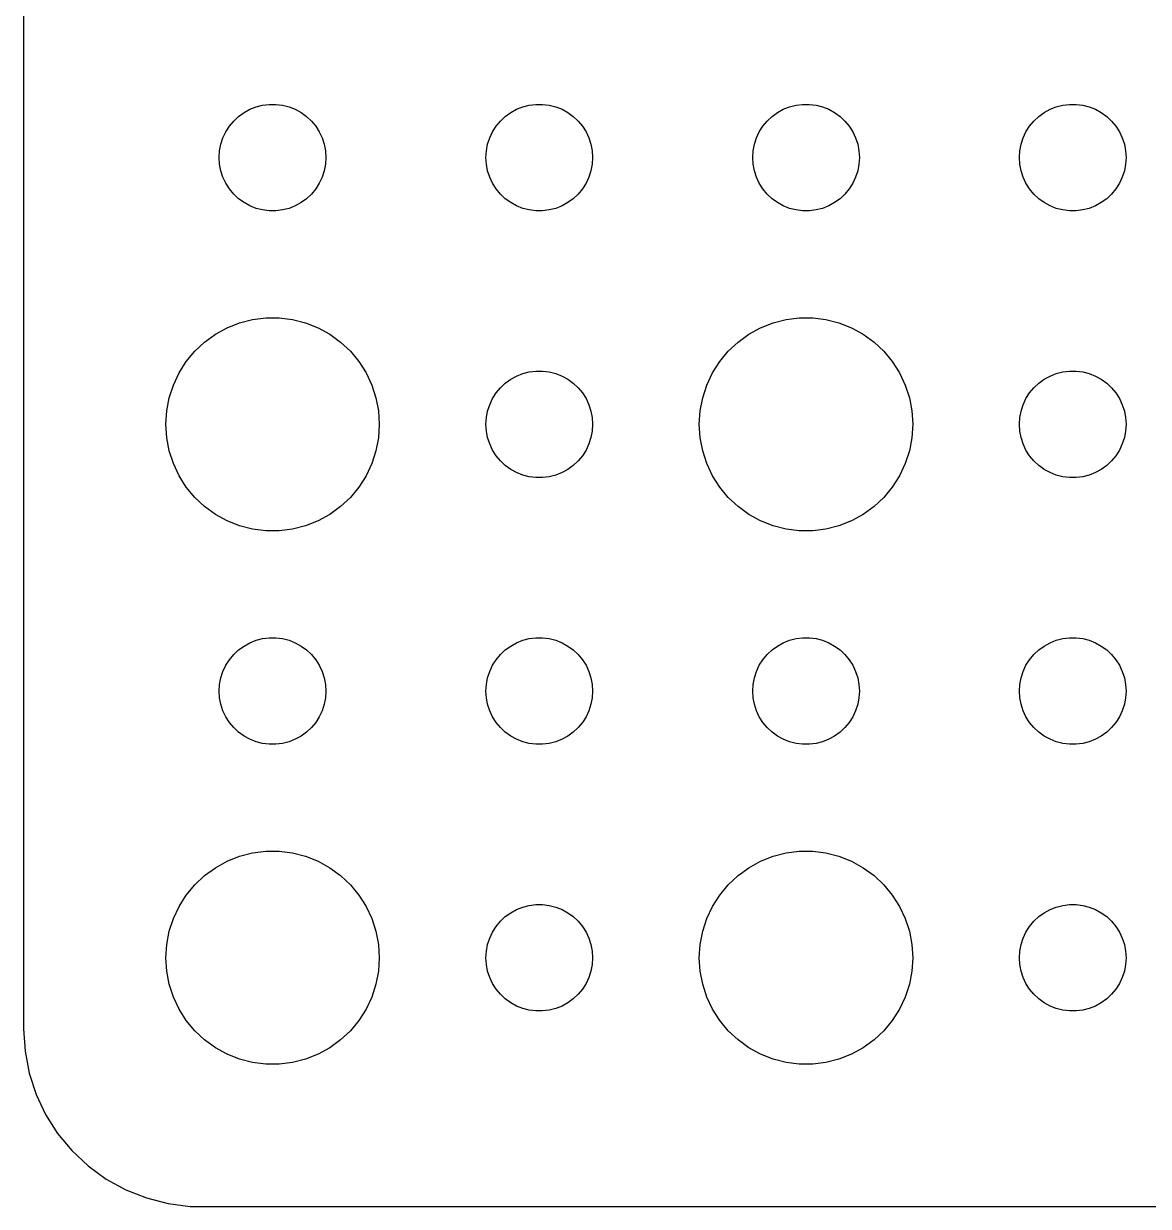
# Model space of a CAD drawing. Header units: metres. Extents: x -67 to 67, y 131 to 289.
# Drawn here: x -67 to -35.37, y 131.01 to 164.27 of the extents above; entities that cross this region are included whole.
import ezdxf

# ---------------------------------------------------------------- set-up
doc = ezdxf.new("R2010")
doc.units = ezdxf.units.M

msp = doc.modelspace()

# ---------------------------------------------------------------- linework, layer by layer
for p, q in [((-67, 200), (-67, 136)), ((-60.4635, 161.927), (-60.2811, 161.973)), ((-60.2811, 161.973), (-60.0942, 161.997)), ((-60.0942, 161.997), (-59.9058, 161.997)), ((-59.9058, 161.997), (-59.7189, 161.973)), ((-59.7189, 161.973), (-59.5365, 161.927)), ((-52.9635, 161.927), (-52.7811, 161.973)), ((-52.7811, 161.973), (-52.5942, 161.997)), ((-52.5942, 161.997), (-52.4058, 161.997)), ((-52.4058, 161.997), (-52.2189, 161.973)), ((-52.2189, 161.973), (-52.0365, 161.927)), ((-45.4635, 161.927), (-45.2811, 161.973)), ((-45.2811, 161.973), (-45.0942, 161.997)), ((-45.0942, 161.997), (-44.9058, 161.997)), ((-44.9058, 161.997), (-44.7189, 161.973)), ((-44.7189, 161.973), (-44.5365, 161.927)), ((-37.9635, 161.927), (-37.7811, 161.973)), ((-37.7811, 161.973), (-37.5942, 161.997)), ((-37.5942, 161.997), (-37.4058, 161.997)), ((-37.4058, 161.997), (-37.2189, 161.973)), ((-37.2189, 161.973), (-37.0365, 161.927)), ((-61.0934, 161.527), (-60.9561, 161.656)), ((-60.9561, 161.656), (-60.8037, 161.766)), ((-60.8037, 161.766), (-60.6387, 161.857)), ((-60.6387, 161.857), (-60.4635, 161.927)), ((-59.5365, 161.927), (-59.3613, 161.857)), ((-59.3613, 161.857), (-59.1963, 161.766)), ((-59.1963, 161.766), (-59.0439, 161.656)), ((-59.0439, 161.656), (-58.9065, 161.527)), ((-53.5934, 161.527), (-53.4561, 161.656)), ((-53.4561, 161.656), (-53.3037, 161.766)), ((-53.3037, 161.766), (-53.1387, 161.857)), ((-53.1387, 161.857), (-52.9635, 161.927)), ((-52.0365, 161.927), (-51.8613, 161.857)), ((-51.8613, 161.857), (-51.6963, 161.766)), ((-51.6963, 161.766), (-51.5439, 161.656)), ((-51.5439, 161.656), (-51.4065, 161.527)), ((-46.0934, 161.527), (-45.9561, 161.656)), ((-45.9561, 161.656), (-45.8037, 161.766)), ((-45.8037, 161.766), (-45.6387, 161.857)), ((-45.6387, 161.857), (-45.4635, 161.927)), ((-44.5365, 161.927), (-44.3613, 161.857)), ((-44.3613, 161.857), (-44.1963, 161.766)), ((-44.1963, 161.766), (-44.0439, 161.656)), ((-44.0439, 161.656), (-43.9065, 161.527)), ((-38.5934, 161.527), (-38.4561, 161.656)), ((-38.4561, 161.656), (-38.3037, 161.766)), ((-38.3037, 161.766), (-38.1387, 161.857)), ((-38.1387, 161.857), (-37.9635, 161.927)), ((-37.0365, 161.927), (-36.8613, 161.857)), ((-36.8613, 161.857), (-36.6963, 161.766)), ((-36.6963, 161.766), (-36.5439, 161.656)), ((-36.5439, 161.656), (-36.4065, 161.527)), ((-61.3145, 161.223), (-61.2135, 161.382)), ((-61.2135, 161.382), (-61.0934, 161.527)), ((-58.9065, 161.527), (-58.7865, 161.382)), ((-58.7865, 161.382), (-58.6855, 161.223)), ((-53.8145, 161.223), (-53.7135, 161.382)), ((-53.7135, 161.382), (-53.5934, 161.527)), ((-51.4065, 161.527), (-51.2865, 161.382)), ((-51.2865, 161.382), (-51.1855, 161.223)), ((-46.3145, 161.223), (-46.2135, 161.382)), ((-46.2135, 161.382), (-46.0934, 161.527)), ((-43.9065, 161.527), (-43.7865, 161.382)), ((-43.7865, 161.382), (-43.6855, 161.223)), ((-38.8145, 161.223), (-38.7135, 161.382)), ((-38.7135, 161.382), (-38.5934, 161.527)), ((-36.4065, 161.527), (-36.2865, 161.382)), ((-36.2865, 161.382), (-36.1855, 161.223)), ((-61.4529, 160.873), (-61.3947, 161.052)), ((-61.3947, 161.052), (-61.3145, 161.223)), ((-58.6855, 161.223), (-58.6053, 161.052)), ((-58.6053, 161.052), (-58.5471, 160.873)), ((-53.9529, 160.873), (-53.8947, 161.052)), ((-53.8947, 161.052), (-53.8145, 161.223)), ((-51.1855, 161.223), (-51.1053, 161.052)), ((-51.1053, 161.052), (-51.0471, 160.873)), ((-46.4529, 160.873), (-46.3947, 161.052)), ((-46.3947, 161.052), (-46.3145, 161.223)), ((-43.6855, 161.223), (-43.6053, 161.052)), ((-43.6053, 161.052), (-43.5471, 160.873)), ((-38.9529, 160.873), (-38.8947, 161.052)), ((-38.8947, 161.052), (-38.8145, 161.223)), ((-36.1855, 161.223), (-36.1053, 161.052)), ((-36.1053, 161.052), (-36.0471, 160.873)), ((-61.5, 160.5), (-61.4882, 160.688)), ((-61.4882, 160.688), (-61.4529, 160.873)), ((-58.5471, 160.873), (-58.5118, 160.688)), ((-58.5118, 160.688), (-58.5, 160.5)), ((-54, 160.5), (-53.9882, 160.688)), ((-53.9882, 160.688), (-53.9529, 160.873)), ((-51.0471, 160.873), (-51.0118, 160.688)), ((-51.0118, 160.688), (-51, 160.5)), ((-46.5, 160.5), (-46.4882, 160.688)), ((-46.4882, 160.688), (-46.4529, 160.873)), ((-43.5471, 160.873), (-43.5118, 160.688)), ((-43.5118, 160.688), (-43.5, 160.5)), ((-39, 160.5), (-38.9882, 160.688)), ((-38.9882, 160.688), (-38.9529, 160.873)), ((-36.0471, 160.873), (-36.0118, 160.688)), ((-36.0118, 160.688), (-36, 160.5)), ((-61.4882, 160.312), (-61.5, 160.5)), ((-61.4529, 160.127), (-61.4882, 160.312)), ((-58.5118, 160.312), (-58.5471, 160.127)), ((-58.5, 160.5), (-58.5118, 160.312)), ((-53.9882, 160.312), (-54, 160.5)), ((-53.9529, 160.127), (-53.9882, 160.312)), ((-51.0118, 160.312), (-51.0471, 160.127)), ((-51, 160.5), (-51.0118, 160.312)), ((-46.4882, 160.312), (-46.5, 160.5)), ((-46.4529, 160.127), (-46.4882, 160.312)), ((-43.5118, 160.312), (-43.5471, 160.127)), ((-43.5, 160.5), (-43.5118, 160.312)), ((-38.9882, 160.312), (-39, 160.5)), ((-38.9529, 160.127), (-38.9882, 160.312)), ((-36.0118, 160.312), (-36.0471, 160.127)), ((-36, 160.5), (-36.0118, 160.312)), ((-61.3947, 159.948), (-61.4529, 160.127)), ((-58.5471, 160.127), (-58.6053, 159.948)), ((-53.8947, 159.948), (-53.9529, 160.127)), ((-51.0471, 160.127), (-51.1053, 159.948)), ((-46.3947, 159.948), (-46.4529, 160.127)), ((-43.5471, 160.127), (-43.6053, 159.948)), ((-38.8947, 159.948), (-38.9529, 160.127)), ((-36.0471, 160.127), (-36.1053, 159.948)), ((-61.3145, 159.777), (-61.3947, 159.948)), ((-61.2135, 159.618), (-61.3145, 159.777)), ((-58.6855, 159.777), (-58.7865, 159.618)), ((-58.6053, 159.948), (-58.6855, 159.777)), ((-53.8145, 159.777), (-53.8947, 159.948)), ((-53.7135, 159.618), (-53.8145, 159.777)), ((-51.1855, 159.777), (-51.2865, 159.618)), ((-51.1053, 159.948), (-51.1855, 159.777)), ((-46.3145, 159.777), (-46.3947, 159.948)), ((-46.2135, 159.618), (-46.3145, 159.777)), ((-43.6855, 159.777), (-43.7865, 159.618)), ((-43.6053, 159.948), (-43.6855, 159.777)), ((-38.8145, 159.777), (-38.8947, 159.948)), ((-38.7135, 159.618), (-38.8145, 159.777)), ((-36.1855, 159.777), (-36.2865, 159.618)), ((-36.1053, 159.948), (-36.1855, 159.777)), ((-61.0934, 159.473), (-61.2135, 159.618)), ((-60.9561, 159.344), (-61.0934, 159.473)), ((-60.8037, 159.234), (-60.9561, 159.344)), ((-59.0439, 159.344), (-59.1963, 159.234)), ((-58.9065, 159.473), (-59.0439, 159.344)), ((-58.7865, 159.618), (-58.9065, 159.473)), ((-53.5934, 159.473), (-53.7135, 159.618)), ((-53.4561, 159.344), (-53.5934, 159.473)), ((-53.3037, 159.234), (-53.4561, 159.344)), ((-51.5439, 159.344), (-51.6963, 159.234)), ((-51.4065, 159.473), (-51.5439, 159.344)), ((-51.2865, 159.618), (-51.4065, 159.473)), ((-46.0934, 159.473), (-46.2135, 159.618)), ((-45.9561, 159.344), (-46.0934, 159.473)), ((-45.8037, 159.234), (-45.9561, 159.344)), ((-44.0439, 159.344), (-44.1963, 159.234)), ((-43.9065, 159.473), (-44.0439, 159.344)), ((-43.7865, 159.618), (-43.9065, 159.473)), ((-38.5934, 159.473), (-38.7135, 159.618)), ((-38.4561, 159.344), (-38.5934, 159.473)), ((-38.3037, 159.234), (-38.4561, 159.344)), ((-36.5439, 159.344), (-36.6963, 159.234)), ((-36.4065, 159.473), (-36.5439, 159.344)), ((-36.2865, 159.618), (-36.4065, 159.473)), ((-60.6387, 159.143), (-60.8037, 159.234)), ((-60.4635, 159.073), (-60.6387, 159.143)), ((-60.2811, 159.027), (-60.4635, 159.073)), ((-60.0942, 159.003), (-60.2811, 159.027)), ((-59.9058, 159.003), (-60.0942, 159.003)), ((-59.7189, 159.027), (-59.9058, 159.003)), ((-59.5365, 159.073), (-59.7189, 159.027)), ((-59.3613, 159.143), (-59.5365, 159.073)), ((-59.1963, 159.234), (-59.3613, 159.143)), ((-53.1387, 159.143), (-53.3037, 159.234)), ((-52.9635, 159.073), (-53.1387, 159.143)), ((-52.7811, 159.027), (-52.9635, 159.073)), ((-52.5942, 159.003), (-52.7811, 159.027)), ((-52.4058, 159.003), (-52.5942, 159.003)), ((-52.2189, 159.027), (-52.4058, 159.003)), ((-52.0365, 159.073), (-52.2189, 159.027)), ((-51.8613, 159.143), (-52.0365, 159.073)), ((-51.6963, 159.234), (-51.8613, 159.143)), ((-45.6387, 159.143), (-45.8037, 159.234)), ((-45.4635, 159.073), (-45.6387, 159.143)), ((-45.2811, 159.027), (-45.4635, 159.073)), ((-45.0942, 159.003), (-45.2811, 159.027)), ((-44.9058, 159.003), (-45.0942, 159.003)), ((-44.7189, 159.027), (-44.9058, 159.003)), ((-44.5365, 159.073), (-44.7189, 159.027)), ((-44.3613, 159.143), (-44.5365, 159.073)), ((-44.1963, 159.234), (-44.3613, 159.143)), ((-38.1387, 159.143), (-38.3037, 159.234)), ((-37.9635, 159.073), (-38.1387, 159.143)), ((-37.7811, 159.027), (-37.9635, 159.073)), ((-37.5942, 159.003), (-37.7811, 159.027)), ((-37.4058, 159.003), (-37.5942, 159.003)), ((-37.2189, 159.027), (-37.4058, 159.003)), ((-37.0365, 159.073), (-37.2189, 159.027)), ((-36.8613, 159.143), (-37.0365, 159.073)), ((-36.6963, 159.234), (-36.8613, 159.143)), ((-60.5621, 155.947), (-60.1884, 155.994)), ((-60.1884, 155.994), (-59.8116, 155.994)), ((-59.8116, 155.994), (-59.4379, 155.947)), ((-45.5621, 155.947), (-45.1884, 155.994)), ((-45.1884, 155.994), (-44.8116, 155.994)), ((-44.8116, 155.994), (-44.4379, 155.947)), ((-61.6075, 155.533), (-61.2773, 155.714)), ((-61.2773, 155.714), (-60.927, 155.853)), ((-60.927, 155.853), (-60.5621, 155.947)), ((-59.4379, 155.947), (-59.0729, 155.853)), ((-59.0729, 155.853), (-58.7227, 155.714)), ((-58.7227, 155.714), (-58.3925, 155.533)), ((-46.6075, 155.533), (-46.2773, 155.714)), ((-46.2773, 155.714), (-45.927, 155.853)), ((-45.927, 155.853), (-45.5621, 155.947)), ((-44.4379, 155.947), (-44.0729, 155.853)), ((-44.0729, 155.853), (-43.7227, 155.714)), ((-43.7227, 155.714), (-43.3925, 155.533)), ((-62.1869, 155.054), (-61.9123, 155.312)), ((-61.9123, 155.312), (-61.6075, 155.533)), ((-58.3925, 155.533), (-58.0877, 155.312)), ((-58.0877, 155.312), (-57.8131, 155.054)), ((-47.1869, 155.054), (-46.9123, 155.312)), ((-46.9123, 155.312), (-46.6075, 155.533)), ((-43.3925, 155.533), (-43.0877, 155.312)), ((-43.0877, 155.312), (-42.8131, 155.054)), ((-62.427, 154.763), (-62.1869, 155.054)), ((-57.8131, 155.054), (-57.5729, 154.763)), ((-47.427, 154.763), (-47.1869, 155.054)), ((-42.8131, 155.054), (-42.5729, 154.763)), ((-62.6289, 154.445), (-62.427, 154.763)), ((-57.5729, 154.763), (-57.3711, 154.445)), ((-47.6289, 154.445), (-47.427, 154.763)), ((-42.5729, 154.763), (-42.3711, 154.445)), ((-62.7893, 154.104), (-62.6289, 154.445)), ((-57.3711, 154.445), (-57.2107, 154.104)), ((-53.3037, 154.266), (-53.1387, 154.357)), ((-53.1387, 154.357), (-52.9635, 154.427)), ((-52.9635, 154.427), (-52.7811, 154.473)), ((-52.7811, 154.473), (-52.5942, 154.497)), ((-52.5942, 154.497), (-52.4058, 154.497)), ((-52.4058, 154.497), (-52.2189, 154.473)), ((-52.2189, 154.473), (-52.0365, 154.427)), ((-52.0365, 154.427), (-51.8613, 154.357)), ((-51.8613, 154.357), (-51.6963, 154.266)), ((-47.7893, 154.104), (-47.6289, 154.445)), ((-42.3711, 154.445), (-42.2107, 154.104)), ((-38.3037, 154.266), (-38.1387, 154.357)), ((-38.1387, 154.357), (-37.9635, 154.427)), ((-37.9635, 154.427), (-37.7811, 154.473)), ((-37.7811, 154.473), (-37.5942, 154.497)), ((-37.5942, 154.497), (-37.4058, 154.497)), ((-37.4058, 154.497), (-37.2189, 154.473)), ((-37.2189, 154.473), (-37.0365, 154.427)), ((-37.0365, 154.427), (-36.8613, 154.357)), ((-36.8613, 154.357), (-36.6963, 154.266)), ((-62.9057, 153.746), (-62.7893, 154.104)), ((-57.2107, 154.104), (-57.0942, 153.746)), ((-53.7135, 153.882), (-53.5934, 154.027)), ((-53.5934, 154.027), (-53.4561, 154.156)), ((-53.4561, 154.156), (-53.3037, 154.266)), ((-51.6963, 154.266), (-51.5439, 154.156)), ((-51.5439, 154.156), (-51.4065, 154.027)), ((-51.4065, 154.027), (-51.2865, 153.882)), ((-47.9057, 153.746), (-47.7893, 154.104)), ((-42.2107, 154.104), (-42.0942, 153.746)), ((-38.7135, 153.882), (-38.5934, 154.027)), ((-38.5934, 154.027), (-38.4561, 154.156)), ((-38.4561, 154.156), (-38.3037, 154.266)), ((-36.6963, 154.266), (-36.5439, 154.156)), ((-36.5439, 154.156), (-36.4065, 154.027)), ((-36.4065, 154.027), (-36.2865, 153.882)), ((-62.9763, 153.376), (-62.9057, 153.746)), ((-57.0942, 153.746), (-57.0237, 153.376)), ((-53.8947, 153.552), (-53.8145, 153.723)), ((-53.8145, 153.723), (-53.7135, 153.882)), ((-51.2865, 153.882), (-51.1855, 153.723)), ((-51.1855, 153.723), (-51.1053, 153.552)), ((-47.9763, 153.376), (-47.9057, 153.746)), ((-42.0942, 153.746), (-42.0237, 153.376)), ((-38.8947, 153.552), (-38.8145, 153.723)), ((-38.8145, 153.723), (-38.7135, 153.882)), ((-36.2865, 153.882), (-36.1855, 153.723)), ((-36.1855, 153.723), (-36.1053, 153.552)), ((-63, 153), (-62.9763, 153.376)), ((-57.0237, 153.376), (-57, 153)), ((-53.9882, 153.188), (-53.9529, 153.373)), ((-53.9529, 153.373), (-53.8947, 153.552)), ((-51.1053, 153.552), (-51.0471, 153.373)), ((-51.0471, 153.373), (-51.0118, 153.188)), ((-48, 153), (-47.9763, 153.376)), ((-42.0237, 153.376), (-42, 153)), ((-38.9882, 153.188), (-38.9529, 153.373)), ((-38.9529, 153.373), (-38.8947, 153.552)), ((-36.1053, 153.552), (-36.0471, 153.373)), ((-36.0471, 153.373), (-36.0118, 153.188)), ((-62.9763, 152.624), (-63, 153)), ((-57, 153), (-57.0237, 152.624)), ((-54, 153), (-53.9882, 153.188)), ((-53.9882, 152.812), (-54, 153)), ((-51.0118, 153.188), (-51, 153)), ((-51, 153), (-51.0118, 152.812)), ((-47.9763, 152.624), (-48, 153)), ((-42, 153), (-42.0237, 152.624)), ((-39, 153), (-38.9882, 153.188)), ((-38.9882, 152.812), (-39, 153)), ((-36.0118, 153.188), (-36, 153)), ((-36, 153), (-36.0118, 152.812)), ((-53.9529, 152.627), (-53.9882, 152.812)), ((-51.0118, 152.812), (-51.0471, 152.627)), ((-38.9529, 152.627), (-38.9882, 152.812)), ((-36.0118, 152.812), (-36.0471, 152.627)), ((-62.9057, 152.254), (-62.9763, 152.624)), ((-57.0237, 152.624), (-57.0942, 152.254)), ((-53.8947, 152.448), (-53.9529, 152.627)), ((-53.8145, 152.277), (-53.8947, 152.448)), ((-51.1053, 152.448), (-51.1855, 152.277)), ((-51.0471, 152.627), (-51.1053, 152.448)), ((-47.9057, 152.254), (-47.9763, 152.624)), ((-42.0237, 152.624), (-42.0942, 152.254)), ((-38.8947, 152.448), (-38.9529, 152.627)), ((-38.8145, 152.277), (-38.8947, 152.448)), ((-36.1053, 152.448), (-36.1855, 152.277)), ((-36.0471, 152.627), (-36.1053, 152.448)), ((-62.7893, 151.896), (-62.9057, 152.254)), ((-57.0942, 152.254), (-57.2107, 151.896)), ((-53.7135, 152.118), (-53.8145, 152.277)), ((-53.5934, 151.973), (-53.7135, 152.118)), ((-51.2865, 152.118), (-51.4065, 151.973)), ((-51.1855, 152.277), (-51.2865, 152.118)), ((-47.7893, 151.896), (-47.9057, 152.254)), ((-42.0942, 152.254), (-42.2107, 151.896)), ((-38.7135, 152.118), (-38.8145, 152.277)), ((-38.5934, 151.973), (-38.7135, 152.118)), ((-36.2865, 152.118), (-36.4065, 151.973)), ((-36.1855, 152.277), (-36.2865, 152.118)), ((-62.6289, 151.555), (-62.7893, 151.896)), ((-57.2107, 151.896), (-57.3711, 151.555)), ((-53.4561, 151.844), (-53.5934, 151.973)), ((-53.3037, 151.734), (-53.4561, 151.844)), ((-53.1387, 151.643), (-53.3037, 151.734)), ((-51.6963, 151.734), (-51.8613, 151.643)), ((-51.5439, 151.844), (-51.6963, 151.734)), ((-51.4065, 151.973), (-51.5439, 151.844)), ((-47.6289, 151.555), (-47.7893, 151.896)), ((-42.2107, 151.896), (-42.3711, 151.555)), ((-38.4561, 151.844), (-38.5934, 151.973)), ((-38.3037, 151.734), (-38.4561, 151.844)), ((-38.1387, 151.643), (-38.3037, 151.734)), ((-36.6963, 151.734), (-36.8613, 151.643)), ((-36.5439, 151.844), (-36.6963, 151.734)), ((-36.4065, 151.973), (-36.5439, 151.844)), ((-62.427, 151.237), (-62.6289, 151.555)), ((-57.3711, 151.555), (-57.5729, 151.237)), ((-52.9635, 151.573), (-53.1387, 151.643)), ((-52.7811, 151.527), (-52.9635, 151.573)), ((-52.5942, 151.503), (-52.7811, 151.527)), ((-52.4058, 151.503), (-52.5942, 151.503)), ((-52.2189, 151.527), (-52.4058, 151.503)), ((-52.0365, 151.573), (-52.2189, 151.527)), ((-51.8613, 151.643), (-52.0365, 151.573)), ((-47.427, 151.237), (-47.6289, 151.555)), ((-42.3711, 151.555), (-42.5729, 151.237)), ((-37.9635, 151.573), (-38.1387, 151.643)), ((-37.7811, 151.527), (-37.9635, 151.573)), ((-37.5942, 151.503), (-37.7811, 151.527)), ((-37.4058, 151.503), (-37.5942, 151.503)), ((-37.2189, 151.527), (-37.4058, 151.503)), ((-37.0365, 151.573), (-37.2189, 151.527)), ((-36.8613, 151.643), (-37.0365, 151.573)), ((-62.1869, 150.946), (-62.427, 151.237)), ((-57.5729, 151.237), (-57.8131, 150.946)), ((-47.1869, 150.946), (-47.427, 151.237)), ((-42.5729, 151.237), (-42.8131, 150.946)), ((-61.9123, 150.688), (-62.1869, 150.946)), ((-61.6075, 150.467), (-61.9123, 150.688)), ((-58.0877, 150.688), (-58.3925, 150.467)), ((-57.8131, 150.946), (-58.0877, 150.688)), ((-46.9123, 150.688), (-47.1869, 150.946)), ((-46.6075, 150.467), (-46.9123, 150.688)), ((-43.0877, 150.688), (-43.3925, 150.467)), ((-42.8131, 150.946), (-43.0877, 150.688)), ((-61.2773, 150.286), (-61.6075, 150.467)), ((-58.3925, 150.467), (-58.7227, 150.286)), ((-46.2773, 150.286), (-46.6075, 150.467)), ((-43.3925, 150.467), (-43.7227, 150.286)), ((-60.927, 150.147), (-61.2773, 150.286)), ((-60.5621, 150.053), (-60.927, 150.147)), ((-60.1884, 150.006), (-60.5621, 150.053)), ((-59.8116, 150.006), (-60.1884, 150.006)), ((-59.4379, 150.053), (-59.8116, 150.006)), ((-59.0729, 150.147), (-59.4379, 150.053)), ((-58.7227, 150.286), (-59.0729, 150.147)), ((-45.927, 150.147), (-46.2773, 150.286)), ((-45.5621, 150.053), (-45.927, 150.147)), ((-45.1884, 150.006), (-45.5621, 150.053)), ((-44.8116, 150.006), (-45.1884, 150.006)), ((-44.4379, 150.053), (-44.8116, 150.006)), ((-44.0729, 150.147), (-44.4379, 150.053)), ((-43.7227, 150.286), (-44.0729, 150.147)), ((-60.2811, 146.973), (-60.0942, 146.997)), ((-60.0942, 146.997), (-59.9058, 146.997)), ((-59.9058, 146.997), (-59.7189, 146.973)), ((-52.7811, 146.973), (-52.5942, 146.997)), ((-52.5942, 146.997), (-52.4058, 146.997)), ((-52.4058, 146.997), (-52.2189, 146.973)), ((-45.2811, 146.973), (-45.0942, 146.997)), ((-45.0942, 146.997), (-44.9058, 146.997)), ((-44.9058, 146.997), (-44.7189, 146.973)), ((-37.7811, 146.973), (-37.5942, 146.997)), ((-37.5942, 146.997), (-37.4058, 146.997)), ((-37.4058, 146.997), (-37.2189, 146.973)), ((-60.9561, 146.656), (-60.8037, 146.766)), ((-60.8037, 146.766), (-60.6387, 146.857)), ((-60.6387, 146.857), (-60.4635, 146.927)), ((-60.4635, 146.927), (-60.2811, 146.973)), ((-59.7189, 146.973), (-59.5365, 146.927)), ((-59.5365, 146.927), (-59.3613, 146.857)), ((-59.3613, 146.857), (-59.1963, 146.766)), ((-59.1963, 146.766), (-59.0439, 146.656)), ((-53.4561, 146.656), (-53.3037, 146.766)), ((-53.3037, 146.766), (-53.1387, 146.857)), ((-53.1387, 146.857), (-52.9635, 146.927)), ((-52.9635, 146.927), (-52.7811, 146.973)), ((-52.2189, 146.973), (-52.0365, 146.927)), ((-52.0365, 146.927), (-51.8613, 146.857)), ((-51.8613, 146.857), (-51.6963, 146.766)), ((-51.6963, 146.766), (-51.5439, 146.656)), ((-45.9561, 146.656), (-45.8037, 146.766)), ((-45.8037, 146.766), (-45.6387, 146.857)), ((-45.6387, 146.857), (-45.4635, 146.927)), ((-45.4635, 146.927), (-45.2811, 146.973)), ((-44.7189, 146.973), (-44.5365, 146.927)), ((-44.5365, 146.927), (-44.3613, 146.857)), ((-44.3613, 146.857), (-44.1963, 146.766)), ((-44.1963, 146.766), (-44.0439, 146.656)), ((-38.4561, 146.656), (-38.3037, 146.766)), ((-38.3037, 146.766), (-38.1387, 146.857)), ((-38.1387, 146.857), (-37.9635, 146.927)), ((-37.9635, 146.927), (-37.7811, 146.973)), ((-37.2189, 146.973), (-37.0365, 146.927)), ((-37.0365, 146.927), (-36.8613, 146.857)), ((-36.8613, 146.857), (-36.6963, 146.766)), ((-36.6963, 146.766), (-36.5439, 146.656)), ((-61.3145, 146.223), (-61.2135, 146.382)), ((-61.2135, 146.382), (-61.0934, 146.527)), ((-61.0934, 146.527), (-60.9561, 146.656)), ((-59.0439, 146.656), (-58.9065, 146.527)), ((-58.9065, 146.527), (-58.7865, 146.382)), ((-58.7865, 146.382), (-58.6855, 146.223)), ((-53.8145, 146.223), (-53.7135, 146.382)), ((-53.7135, 146.382), (-53.5934, 146.527)), ((-53.5934, 146.527), (-53.4561, 146.656)), ((-51.5439, 146.656), (-51.4065, 146.527)), ((-51.4065, 146.527), (-51.2865, 146.382)), ((-51.2865, 146.382), (-51.1855, 146.223)), ((-46.3145, 146.223), (-46.2135, 146.382)), ((-46.2135, 146.382), (-46.0934, 146.527)), ((-46.0934, 146.527), (-45.9561, 146.656)), ((-44.0439, 146.656), (-43.9065, 146.527)), ((-43.9065, 146.527), (-43.7865, 146.382)), ((-43.7865, 146.382), (-43.6855, 146.223)), ((-38.8145, 146.223), (-38.7135, 146.382)), ((-38.7135, 146.382), (-38.5934, 146.527)), ((-38.5934, 146.527), (-38.4561, 146.656)), ((-36.5439, 146.656), (-36.4065, 146.527)), ((-36.4065, 146.527), (-36.2865, 146.382)), ((-36.2865, 146.382), (-36.1855, 146.223)), ((-61.4529, 145.873), (-61.3947, 146.052)), ((-61.3947, 146.052), (-61.3145, 146.223)), ((-58.6855, 146.223), (-58.6053, 146.052)), ((-58.6053, 146.052), (-58.5471, 145.873)), ((-53.9529, 145.873), (-53.8947, 146.052)), ((-53.8947, 146.052), (-53.8145, 146.223)), ((-51.1855, 146.223), (-51.1053, 146.052)), ((-51.1053, 146.052), (-51.0471, 145.873)), ((-46.4529, 145.873), (-46.3947, 146.052)), ((-46.3947, 146.052), (-46.3145, 146.223)), ((-43.6855, 146.223), (-43.6053, 146.052)), ((-43.6053, 146.052), (-43.5471, 145.873)), ((-38.9529, 145.873), (-38.8947, 146.052)), ((-38.8947, 146.052), (-38.8145, 146.223)), ((-36.1855, 146.223), (-36.1053, 146.052)), ((-36.1053, 146.052), (-36.0471, 145.873)), ((-61.5, 145.5), (-61.4882, 145.688)), ((-61.4882, 145.688), (-61.4529, 145.873)), ((-58.5471, 145.873), (-58.5118, 145.688)), ((-58.5118, 145.688), (-58.5, 145.5)), ((-54, 145.5), (-53.9882, 145.688)), ((-53.9882, 145.688), (-53.9529, 145.873)), ((-51.0471, 145.873), (-51.0118, 145.688)), ((-51.0118, 145.688), (-51, 145.5)), ((-46.5, 145.5), (-46.4882, 145.688)), ((-46.4882, 145.688), (-46.4529, 145.873)), ((-43.5471, 145.873), (-43.5118, 145.688)), ((-43.5118, 145.688), (-43.5, 145.5)), ((-39, 145.5), (-38.9882, 145.688)), ((-38.9882, 145.688), (-38.9529, 145.873)), ((-36.0471, 145.873), (-36.0118, 145.688)), ((-36.0118, 145.688), (-36, 145.5)), ((-61.4882, 145.312), (-61.5, 145.5)), ((-58.5, 145.5), (-58.5118, 145.312)), ((-53.9882, 145.312), (-54, 145.5)), ((-51, 145.5), (-51.0118, 145.312)), ((-46.4882, 145.312), (-46.5, 145.5)), ((-43.5, 145.5), (-43.5118, 145.312)), ((-38.9882, 145.312), (-39, 145.5)), ((-36, 145.5), (-36.0118, 145.312)), ((-61.4529, 145.127), (-61.4882, 145.312)), ((-61.3947, 144.948), (-61.4529, 145.127)), ((-58.5471, 145.127), (-58.6053, 144.948)), ((-58.5118, 145.312), (-58.5471, 145.127)), ((-53.9529, 145.127), (-53.9882, 145.312)), ((-53.8947, 144.948), (-53.9529, 145.127)), ((-51.0471, 145.127), (-51.1053, 144.948)), ((-51.0118, 145.312), (-51.0471, 145.127)), ((-46.4529, 145.127), (-46.4882, 145.312)), ((-46.3947, 144.948), (-46.4529, 145.127)), ((-43.5471, 145.127), (-43.6053, 144.948)), ((-43.5118, 145.312), (-43.5471, 145.127)), ((-38.9529, 145.127), (-38.9882, 145.312)), ((-38.8947, 144.948), (-38.9529, 145.127)), ((-36.0471, 145.127), (-36.1053, 144.948)), ((-36.0118, 145.312), (-36.0471, 145.127)), ((-61.3145, 144.777), (-61.3947, 144.948)), ((-61.2135, 144.618), (-61.3145, 144.777)), ((-58.6855, 144.777), (-58.7865, 144.618)), ((-58.6053, 144.948), (-58.6855, 144.777)), ((-53.8145, 144.777), (-53.8947, 144.948)), ((-53.7135, 144.618), (-53.8145, 144.777)), ((-51.1855, 144.777), (-51.2865, 144.618)), ((-51.1053, 144.948), (-51.1855, 144.777)), ((-46.3145, 144.777), (-46.3947, 144.948)), ((-46.2135, 144.618), (-46.3145, 144.777)), ((-43.6855, 144.777), (-43.7865, 144.618)), ((-43.6053, 144.948), (-43.6855, 144.777)), ((-38.8145, 144.777), (-38.8947, 144.948)), ((-38.7135, 144.618), (-38.8145, 144.777)), ((-36.1855, 144.777), (-36.2865, 144.618)), ((-36.1053, 144.948), (-36.1855, 144.777)), ((-61.0934, 144.473), (-61.2135, 144.618)), ((-60.9561, 144.344), (-61.0934, 144.473)), ((-60.8037, 144.234), (-60.9561, 144.344)), ((-59.0439, 144.344), (-59.1963, 144.234)), ((-58.9065, 144.473), (-59.0439, 144.344)), ((-58.7865, 144.618), (-58.9065, 144.473)), ((-53.5934, 144.473), (-53.7135, 144.618)), ((-53.4561, 144.344), (-53.5934, 144.473)), ((-53.3037, 144.234), (-53.4561, 144.344)), ((-51.5439, 144.344), (-51.6963, 144.234)), ((-51.4065, 144.473), (-51.5439, 144.344)), ((-51.2865, 144.618), (-51.4065, 144.473)), ((-46.0934, 144.473), (-46.2135, 144.618)), ((-45.9561, 144.344), (-46.0934, 144.473)), ((-45.8037, 144.234), (-45.9561, 144.344)), ((-44.0439, 144.344), (-44.1963, 144.234)), ((-43.9065, 144.473), (-44.0439, 144.344)), ((-43.7865, 144.618), (-43.9065, 144.473)), ((-38.5934, 144.473), (-38.7135, 144.618)), ((-38.4561, 144.344), (-38.5934, 144.473)), ((-38.3037, 144.234), (-38.4561, 144.344)), ((-36.5439, 144.344), (-36.6963, 144.234)), ((-36.4065, 144.473), (-36.5439, 144.344)), ((-36.2865, 144.618), (-36.4065, 144.473)), ((-60.6387, 144.143), (-60.8037, 144.234)), ((-60.4635, 144.073), (-60.6387, 144.143)), ((-60.2811, 144.027), (-60.4635, 144.073)), ((-60.0942, 144.003), (-60.2811, 144.027)), ((-59.9058, 144.003), (-60.0942, 144.003)), ((-59.7189, 144.027), (-59.9058, 144.003)), ((-59.5365, 144.073), (-59.7189, 144.027)), ((-59.3613, 144.143), (-59.5365, 144.073)), ((-59.1963, 144.234), (-59.3613, 144.143)), ((-53.1387, 144.143), (-53.3037, 144.234)), ((-52.9635, 144.073), (-53.1387, 144.143)), ((-52.7811, 144.027), (-52.9635, 144.073)), ((-52.5942, 144.003), (-52.7811, 144.027)), ((-52.4058, 144.003), (-52.5942, 144.003)), ((-52.2189, 144.027), (-52.4058, 144.003)), ((-52.0365, 144.073), (-52.2189, 144.027)), ((-51.8613, 144.143), (-52.0365, 144.073)), ((-51.6963, 144.234), (-51.8613, 144.143)), ((-45.6387, 144.143), (-45.8037, 144.234)), ((-45.4635, 144.073), (-45.6387, 144.143)), ((-45.2811, 144.027), (-45.4635, 144.073)), ((-45.0942, 144.003), (-45.2811, 144.027)), ((-44.9058, 144.003), (-45.0942, 144.003)), ((-44.7189, 144.027), (-44.9058, 144.003)), ((-44.5365, 144.073), (-44.7189, 144.027)), ((-44.3613, 144.143), (-44.5365, 144.073)), ((-44.1963, 144.234), (-44.3613, 144.143)), ((-38.1387, 144.143), (-38.3037, 144.234)), ((-37.9635, 144.073), (-38.1387, 144.143)), ((-37.7811, 144.027), (-37.9635, 144.073)), ((-37.5942, 144.003), (-37.7811, 144.027)), ((-37.4058, 144.003), (-37.5942, 144.003)), ((-37.2189, 144.027), (-37.4058, 144.003)), ((-37.0365, 144.073), (-37.2189, 144.027)), ((-36.8613, 144.143), (-37.0365, 144.073)), ((-36.6963, 144.234), (-36.8613, 144.143)), ((-61.6075, 140.533), (-61.2773, 140.714)), ((-61.2773, 140.714), (-60.927, 140.853)), ((-60.927, 140.853), (-60.5621, 140.947)), ((-60.5621, 140.947), (-60.1884, 140.994)), ((-60.1884, 140.994), (-59.8116, 140.994)), ((-59.8116, 140.994), (-59.4379, 140.947)), ((-59.4379, 140.947), (-59.0729, 140.853)), ((-59.0729, 140.853), (-58.7227, 140.714)), ((-58.7227, 140.714), (-58.3925, 140.533)), ((-46.6075, 140.533), (-46.2773, 140.714)), ((-46.2773, 140.714), (-45.927, 140.853)), ((-45.927, 140.853), (-45.5621, 140.947)), ((-45.5621, 140.947), (-45.1884, 140.994)), ((-45.1884, 140.994), (-44.8116, 140.994)), ((-44.8116, 140.994), (-44.4379, 140.947)), ((-44.4379, 140.947), (-44.0729, 140.853)), ((-44.0729, 140.853), (-43.7227, 140.714)), ((-43.7227, 140.714), (-43.3925, 140.533)), ((-61.9123, 140.312), (-61.6075, 140.533)), ((-58.3925, 140.533), (-58.0877, 140.312)), ((-46.9123, 140.312), (-46.6075, 140.533)), ((-43.3925, 140.533), (-43.0877, 140.312)), ((-62.427, 139.763), (-62.1869, 140.054)), ((-62.1869, 140.054), (-61.9123, 140.312)), ((-58.0877, 140.312), (-57.8131, 140.054)), ((-57.8131, 140.054), (-57.5729, 139.763)), ((-47.427, 139.763), (-47.1869, 140.054)), ((-47.1869, 140.054), (-46.9123, 140.312)), ((-43.0877, 140.312), (-42.8131, 140.054)), ((-42.8131, 140.054), (-42.5729, 139.763)), ((-62.6289, 139.445), (-62.427, 139.763)), ((-57.5729, 139.763), (-57.3711, 139.445)), ((-47.6289, 139.445), (-47.427, 139.763)), ((-42.5729, 139.763), (-42.3711, 139.445)), ((-62.7893, 139.104), (-62.6289, 139.445)), ((-57.3711, 139.445), (-57.2107, 139.104)), ((-53.3037, 139.266), (-53.1387, 139.357)), ((-53.1387, 139.357), (-52.9635, 139.427)), ((-52.9635, 139.427), (-52.7811, 139.473)), ((-52.7811, 139.473), (-52.5942, 139.497)), ((-52.5942, 139.497), (-52.4058, 139.497)), ((-52.4058, 139.497), (-52.2189, 139.473)), ((-52.2189, 139.473), (-52.0365, 139.427)), ((-52.0365, 139.427), (-51.8613, 139.357)), ((-51.8613, 139.357), (-51.6963, 139.266)), ((-47.7893, 139.104), (-47.6289, 139.445)), ((-42.3711, 139.445), (-42.2107, 139.104)), ((-38.3037, 139.266), (-38.1387, 139.357)), ((-38.1387, 139.357), (-37.9635, 139.427)), ((-37.9635, 139.427), (-37.7811, 139.473)), ((-37.7811, 139.473), (-37.5942, 139.497)), ((-37.5942, 139.497), (-37.4058, 139.497)), ((-37.4058, 139.497), (-37.2189, 139.473)), ((-37.2189, 139.473), (-37.0365, 139.427)), ((-37.0365, 139.427), (-36.8613, 139.357)), ((-36.8613, 139.357), (-36.6963, 139.266)), ((-62.9057, 138.746), (-62.7893, 139.104)), ((-57.2107, 139.104), (-57.0942, 138.746)), ((-53.7135, 138.882), (-53.5934, 139.027)), ((-53.5934, 139.027), (-53.4561, 139.156)), ((-53.4561, 139.156), (-53.3037, 139.266)), ((-51.6963, 139.266), (-51.5439, 139.156)), ((-51.5439, 139.156), (-51.4065, 139.027)), ((-51.4065, 139.027), (-51.2865, 138.882)), ((-47.9057, 138.746), (-47.7893, 139.104)), ((-42.2107, 139.104), (-42.0942, 138.746)), ((-38.7135, 138.882), (-38.5934, 139.027)), ((-38.5934, 139.027), (-38.4561, 139.156)), ((-38.4561, 139.156), (-38.3037, 139.266)), ((-36.6963, 139.266), (-36.5439, 139.156)), ((-36.5439, 139.156), (-36.4065, 139.027)), ((-36.4065, 139.027), (-36.2865, 138.882)), ((-62.9763, 138.376), (-62.9057, 138.746)), ((-57.0942, 138.746), (-57.0237, 138.376)), ((-53.8947, 138.552), (-53.8145, 138.723)), ((-53.8145, 138.723), (-53.7135, 138.882)), ((-51.2865, 138.882), (-51.1855, 138.723)), ((-51.1855, 138.723), (-51.1053, 138.552)), ((-47.9763, 138.376), (-47.9057, 138.746)), ((-42.0942, 138.746), (-42.0237, 138.376)), ((-38.8947, 138.552), (-38.8145, 138.723)), ((-38.8145, 138.723), (-38.7135, 138.882)), ((-36.2865, 138.882), (-36.1855, 138.723)), ((-36.1855, 138.723), (-36.1053, 138.552)), ((-63, 138), (-62.9763, 138.376)), ((-57.0237, 138.376), (-57, 138)), ((-53.9882, 138.188), (-53.9529, 138.373)), ((-53.9529, 138.373), (-53.8947, 138.552)), ((-51.1053, 138.552), (-51.0471, 138.373)), ((-51.0471, 138.373), (-51.0118, 138.188)), ((-48, 138), (-47.9763, 138.376)), ((-42.0237, 138.376), (-42, 138)), ((-38.9882, 138.188), (-38.9529, 138.373)), ((-38.9529, 138.373), (-38.8947, 138.552)), ((-36.1053, 138.552), (-36.0471, 138.373)), ((-36.0471, 138.373), (-36.0118, 138.188)), ((-54, 138), (-53.9882, 138.188)), ((-51.0118, 138.188), (-51, 138)), ((-39, 138), (-38.9882, 138.188)), ((-36.0118, 138.188), (-36, 138)), ((-62.9763, 137.624), (-63, 138)), ((-57, 138), (-57.0237, 137.624)), ((-53.9882, 137.812), (-54, 138)), ((-53.9529, 137.627), (-53.9882, 137.812)), ((-51.0118, 137.812), (-51.0471, 137.627)), ((-51, 138), (-51.0118, 137.812)), ((-47.9763, 137.624), (-48, 138)), ((-42, 138), (-42.0237, 137.624)), ((-38.9882, 137.812), (-39, 138)), ((-38.9529, 137.627), (-38.9882, 137.812)), ((-36.0118, 137.812), (-36.0471, 137.627)), ((-36, 138), (-36.0118, 137.812)), ((-62.9057, 137.254), (-62.9763, 137.624)), ((-57.0237, 137.624), (-57.0942, 137.254)), ((-53.8947, 137.448), (-53.9529, 137.627)), ((-53.8145, 137.277), (-53.8947, 137.448)), ((-51.1053, 137.448), (-51.1855, 137.277)), ((-51.0471, 137.627), (-51.1053, 137.448)), ((-47.9057, 137.254), (-47.9763, 137.624)), ((-42.0237, 137.624), (-42.0942, 137.254)), ((-38.8947, 137.448), (-38.9529, 137.627)), ((-38.8145, 137.277), (-38.8947, 137.448)), ((-36.1053, 137.448), (-36.1855, 137.277)), ((-36.0471, 137.627), (-36.1053, 137.448)), ((-62.7893, 136.896), (-62.9057, 137.254)), ((-57.0942, 137.254), (-57.2107, 136.896)), ((-53.7135, 137.118), (-53.8145, 137.277)), ((-53.5934, 136.973), (-53.7135, 137.118)), ((-51.2865, 137.118), (-51.4065, 136.973)), ((-51.1855, 137.277), (-51.2865, 137.118)), ((-47.7893, 136.896), (-47.9057, 137.254)), ((-42.0942, 137.254), (-42.2107, 136.896)), ((-38.7135, 137.118), (-38.8145, 137.277)), ((-38.5934, 136.973), (-38.7135, 137.118)), ((-36.2865, 137.118), (-36.4065, 136.973)), ((-36.1855, 137.277), (-36.2865, 137.118)), ((-62.6289, 136.555), (-62.7893, 136.896)), ((-57.2107, 136.896), (-57.3711, 136.555)), ((-53.4561, 136.844), (-53.5934, 136.973)), ((-53.3037, 136.734), (-53.4561, 136.844)), ((-53.1387, 136.643), (-53.3037, 136.734)), ((-51.6963, 136.734), (-51.8613, 136.643)), ((-51.5439, 136.844), (-51.6963, 136.734)), ((-51.4065, 136.973), (-51.5439, 136.844)), ((-47.6289, 136.555), (-47.7893, 136.896)), ((-42.2107, 136.896), (-42.3711, 136.555)), ((-38.4561, 136.844), (-38.5934, 136.973)), ((-38.3037, 136.734), (-38.4561, 136.844)), ((-38.1387, 136.643), (-38.3037, 136.734)), ((-36.6963, 136.734), (-36.8613, 136.643)), ((-36.5439, 136.844), (-36.6963, 136.734)), ((-36.4065, 136.973), (-36.5439, 136.844)), ((-62.427, 136.237), (-62.6289, 136.555)), ((-57.3711, 136.555), (-57.5729, 136.237)), ((-52.9635, 136.573), (-53.1387, 136.643)), ((-52.7811, 136.527), (-52.9635, 136.573)), ((-52.5942, 136.503), (-52.7811, 136.527)), ((-52.4058, 136.503), (-52.5942, 136.503)), ((-52.2189, 136.527), (-52.4058, 136.503)), ((-52.0365, 136.573), (-52.2189, 136.527)), ((-51.8613, 136.643), (-52.0365, 136.573)), ((-47.427, 136.237), (-47.6289, 136.555)), ((-42.3711, 136.555), (-42.5729, 136.237)), ((-37.9635, 136.573), (-38.1387, 136.643)), ((-37.7811, 136.527), (-37.9635, 136.573)), ((-37.5942, 136.503), (-37.7811, 136.527)), ((-37.4058, 136.503), (-37.5942, 136.503)), ((-37.2189, 136.527), (-37.4058, 136.503)), ((-37.0365, 136.573), (-37.2189, 136.527)), ((-36.8613, 136.643), (-37.0365, 136.573)), ((-62.1869, 135.946), (-62.427, 136.237)), ((-57.5729, 136.237), (-57.8131, 135.946)), ((-47.1869, 135.946), (-47.427, 136.237)), ((-42.5729, 136.237), (-42.8131, 135.946)), ((-67, 136), (-66.9606, 135.373)), ((-61.9123, 135.688), (-62.1869, 135.946)), ((-61.6075, 135.467), (-61.9123, 135.688)), ((-58.0877, 135.688), (-58.3925, 135.467)), ((-57.8131, 135.946), (-58.0877, 135.688)), ((-46.9123, 135.688), (-47.1869, 135.946)), ((-46.6075, 135.467), (-46.9123, 135.688)), ((-43.0877, 135.688), (-43.3925, 135.467)), ((-42.8131, 135.946), (-43.0877, 135.688)), ((-66.9606, 135.373), (-66.8429, 134.757)), ((-61.2773, 135.286), (-61.6075, 135.467)), ((-58.3925, 135.467), (-58.7227, 135.286)), ((-46.2773, 135.286), (-46.6075, 135.467)), ((-43.3925, 135.467), (-43.7227, 135.286)), ((-60.927, 135.147), (-61.2773, 135.286)), ((-60.5621, 135.053), (-60.927, 135.147)), ((-60.1884, 135.006), (-60.5621, 135.053)), ((-59.4379, 135.053), (-59.8116, 135.006)), ((-59.0729, 135.147), (-59.4379, 135.053)), ((-58.7227, 135.286), (-59.0729, 135.147)), ((-45.927, 135.147), (-46.2773, 135.286)), ((-45.5621, 135.053), (-45.927, 135.147)), ((-45.1884, 135.006), (-45.5621, 135.053)), ((-44.4379, 135.053), (-44.8116, 135.006)), ((-44.0729, 135.147), (-44.4379, 135.053)), ((-43.7227, 135.286), (-44.0729, 135.147)), ((-66.8429, 134.757), (-66.6489, 134.159)), ((-59.8116, 135.006), (-60.1884, 135.006)), ((-44.8116, 135.006), (-45.1884, 135.006)), ((-66.6489, 134.159), (-66.3815, 133.591)), ((-66.3815, 133.591), (-66.0451, 133.061)), ((-66.0451, 133.061), (-65.6448, 132.577)), ((-65.6448, 132.577), (-65.1871, 132.147)), ((-65.1871, 132.147), (-64.6791, 131.778)), ((-64.6791, 131.778), (-64.1289, 131.476)), ((-64.1289, 131.476), (-63.5451, 131.245)), ((-63.5451, 131.245), (-62.9369, 131.089)), ((-62.9369, 131.089), (-62.3139, 131.01)), ((-62.3139, 131.01), (62.3139, 131.01))]:
    msp.add_line(p, q)

doc.saveas('drawing.dxf')
